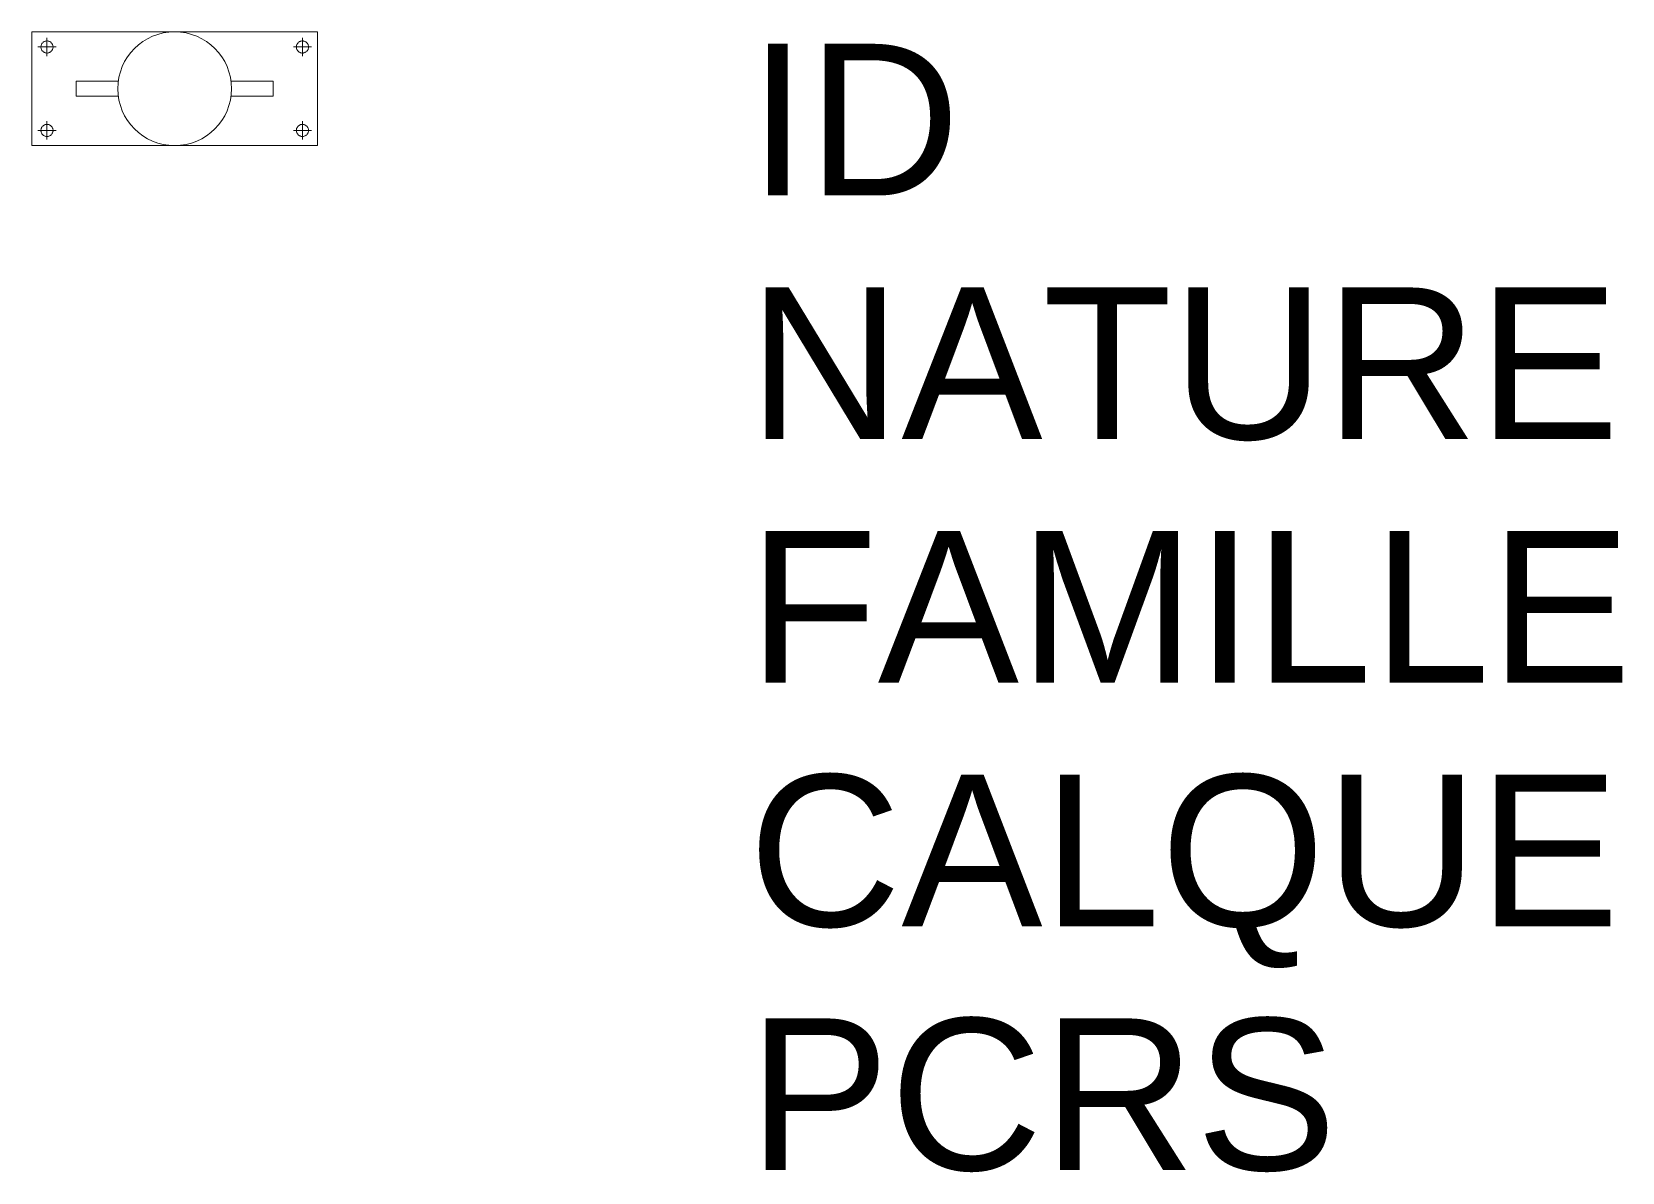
# Model space of a CAD drawing. Header units: metres. Extents: x 0 to 2.1, y -1.35 to 0.15.
import ezdxf

# ---------------------------------------------------------------- set-up
doc = ezdxf.new("R2010")
doc.units = ezdxf.units.M
doc.header["$LTSCALE"] = 2
doc.linetypes.add('Socle_Continu', pattern=[2.5, 2.5, 0])
doc.layers.add('OUVRA_SCS', color=7, linetype='Socle_Continu', lineweight=13)
doc.styles.get("Standard").update_dxf_attribs({"font": 'arial.ttf'})

msp = doc.modelspace()

# ---------------------------------------------------------------- linework, layer by layer
at = {"layer": 'OUVRA_SCS', "linetype": 'Socle_Continu'}
msp.add_lwpolyline([(0, 0), (0.3769, 0), (0.3769, 0.15), (0, 0.15)], close=True, dxfattribs=at)
for points in [[(0.008, 0.13), (0.032, 0.13)], [(0.02, 0.118), (0.02, 0.142)], [(0.3449, 0.13), (0.3689, 0.13)], [(0.3569, 0.118), (0.3569, 0.142)], [(0.1141, 0.085), (0.0584, 0.085), (0.0584, 0.065), (0.1141, 0.065)], [(0.2628, 0.085), (0.3184, 0.085), (0.3184, 0.065), (0.2628, 0.065)], [(0.02, 0.008), (0.02, 0.032)], [(0.3569, 0.008), (0.3569, 0.032)], [(0.008, 0.02), (0.032, 0.02)], [(0.3449, 0.02), (0.3689, 0.02)]]:
    msp.add_lwpolyline(points, dxfattribs=at)
for centre, radius in [((0.1884, 0.075), 0.075), ((0.02, 0.13), 0.008), ((0.3569, 0.13), 0.008), ((0.02, 0.02), 0.008), ((0.3569, 0.02), 0.008)]:
    msp.add_circle(centre, radius, dxfattribs=at)

# ---------------------------------------------------------------- texts
at = {"layer": 'OUVRA_SCS', "linetype": 'Socle_Continu', "flags": 9}
for tag, p, s in [('ID', (0.945, -0.0658), 'XP_1367'), ('NATURE', (0.945, -0.3871), 'Bollard croix'), ('FAMILLE', (0.945, -0.7084), 'Ouvrage maritime'), ('CALQUE', (0.945, -1.0297), 'OUVRA_SCS'), ('PCRS', (0.945, -1.351), 'HabillageSymbole')]:
    msp.add_attdef(tag, p, s, height=0.2, dxfattribs=at)

doc.saveas('drawing.dxf')
